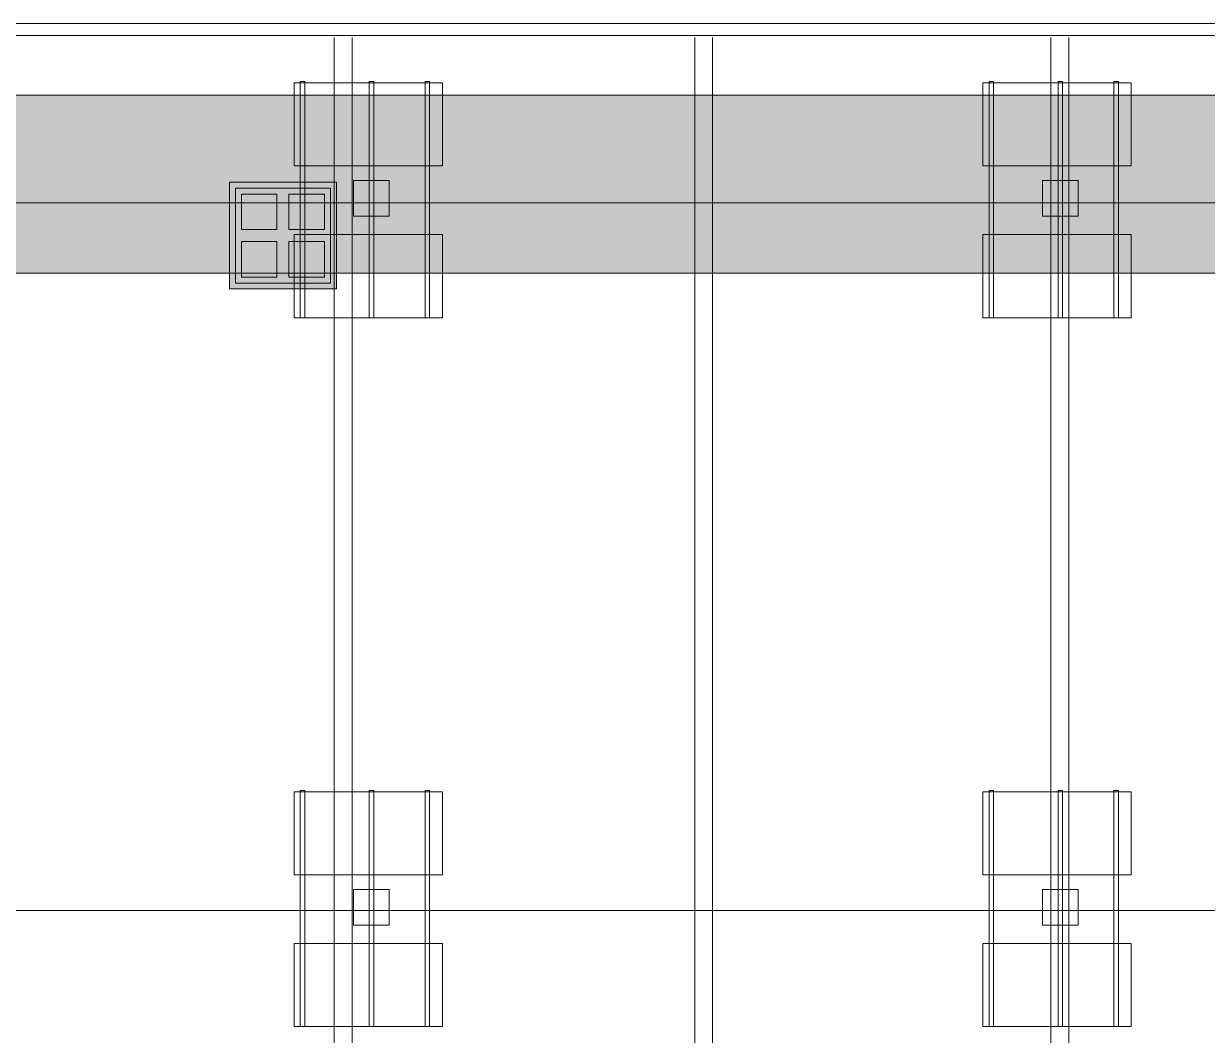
# Model space of a CAD drawing. Header units: inches. Extents: x -10671 to 1761, y -674 to 7170.
# Drawn here: x -8745.6 to -8346.8, y 3639.2 to 3980.3 of the extents above; entities that cross this region are included whole.
import ezdxf

# ---------------------------------------------------------------- set-up
doc = ezdxf.new("R2010")
doc.units = ezdxf.units.IN
doc.header["$LTSCALE"] = 19.2
doc.header["$MEASUREMENT"] = 0
for name, color, linetype, lineweight, true_color in [('DWG-bldg-utility box', 3, 'Continuous', 18, 0x00ff00), ('Venue-Airwall Closed', 7, 'Continuous', 5, 0x000000), ('Venue-NO HANG ZONE', 7, 'Continuous', 15, 0xdd0000), ('Venue-Rigging Steel-High', 7, 'Continuous', 5, 0x800000)]:
    doc.layers.add(name, color=color, linetype=linetype, lineweight=lineweight, true_color=true_color)
for name, color, linetype, lineweight in [('Venue-Ceiling-Lights', 7, 'Continuous', 5), ('Venue-Ceiling-Lights Circuits', 7, 'Continuous', 5), ('Venue-Floor Pockets', 7, 'Continuous', 5)]:
    doc.layers.add(name, color=color, linetype=linetype, lineweight=lineweight)

# ---------------------------------------------------------------- blocks, each defined once
blk = doc.blocks.new('FLOORBOX')
at = {"layer": 'Venue-Floor Pockets', "linetype": 'Continuous', "lineweight": 0, "true_color": 0xaaaaaa}
blk.add_hatch(color=253, dxfattribs=at).paths.add_polyline_path([(-18, 18), (18, 18), (18, -18), (-18, -18)])
at = {"layer": 'Venue-Floor Pockets', "linetype": 'Continuous', "lineweight": 0, "true_color": 0xbbbbbb}
blk.add_hatch(color=9, dxfattribs=at).paths.add_polyline_path([(-16, 16), (16, 16), (16, -16), (-16, -16)])
at = {"layer": 'Venue-Floor Pockets', "linetype": 'Continuous', "lineweight": 0, "true_color": 0xdddddd}
for points in [[(-14, 14), (-2, 14), (-2, 2), (-14, 2)], [(2, 14), (14, 14), (14, 2), (2, 2)], [(-14, -2), (-2, -2), (-2, -14), (-14, -14)], [(2, -2), (14, -2), (14, -14), (2, -14)]]:
    blk.add_hatch(color=254, dxfattribs=at).paths.add_polyline_path(points)
at = {"layer": 'Venue-Floor Pockets', "color": 7, "linetype": 'Continuous', "lineweight": 5, "flags": 128}
for points in [[(-18, 18), (18, 18), (18, -18), (-18, -18)], [(-16, 16), (16, 16), (16, -16), (-16, -16)], [(-14, 14), (-2, 14), (-2, 2), (-14, 2)], [(2, 14), (14, 14), (14, 2), (2, 2)], [(-14, -2), (-2, -2), (-2, -14), (-14, -14)], [(2, -2), (14, -2), (14, -14), (2, -14)]]:
    blk.add_lwpolyline(points, close=True, dxfattribs=at)
blk = doc.blocks.new('Group-221-1')
at = {"layer": 'Venue-Ceiling-Lights', "color": 7, "linetype": 'Continuous', "lineweight": 5}
for points in [[(-8654.49, 3881.17, 355.98), (-8654.49, 3881.17, 359.98), (-8654.49, 3909.17, 359.98), (-8654.49, 3909.17, 355.98)], [(-8654.49, 3909.17, 355.98), (-8654.49, 3909.17, 359.98), (-8604.49, 3909.17, 359.98), (-8604.49, 3909.17, 355.98)], [(-8604.49, 3909.17, 359.98), (-8654.49, 3909.17, 359.98), (-8654.49, 3881.17, 359.98), (-8604.49, 3881.17, 359.98)], [(-8604.49, 3881.17, 355.98), (-8654.49, 3881.17, 355.98), (-8654.49, 3909.17, 355.98), (-8604.49, 3909.17, 355.98)], [(-8604.49, 3909.17, 355.98), (-8604.49, 3909.17, 359.98), (-8604.49, 3881.17, 359.98), (-8604.49, 3881.17, 355.98)], [(-8604.49, 3881.17, 355.98), (-8604.49, 3881.17, 359.98), (-8654.49, 3881.17, 359.98), (-8654.49, 3881.17, 355.98)]]:
    blk.add_3dface(points, dxfattribs=at)
blk = doc.blocks.new('Group-222-1')
at = {"layer": 'Venue-Ceiling-Lights', "color": 7, "linetype": 'Continuous', "lineweight": 5}
for points in [[(-8610.34, 3881.17, 360.05), (-8610.34, 3881.17, 361.05), (-8610.34, 3960.76, 361.05), (-8610.34, 3960.76, 360.05)], [(-8610.34, 3960.76, 360.05), (-8610.34, 3960.76, 361.05), (-8608.84, 3960.76, 361.05), (-8608.84, 3960.76, 360.05)], [(-8608.84, 3960.76, 361.05), (-8610.34, 3960.76, 361.05), (-8610.34, 3881.17, 361.05), (-8608.84, 3881.17, 361.05)], [(-8608.84, 3881.17, 360.05), (-8610.34, 3881.17, 360.05), (-8610.34, 3960.76, 360.05), (-8608.84, 3960.76, 360.05)], [(-8608.84, 3960.76, 360.05), (-8608.84, 3960.76, 361.05), (-8608.84, 3881.17, 361.05), (-8608.84, 3881.17, 360.05)], [(-8608.84, 3881.17, 360.05), (-8608.84, 3881.17, 361.05), (-8610.34, 3881.17, 361.05), (-8610.34, 3881.17, 360.05)]]:
    blk.add_3dface(points, dxfattribs=at)
blk = doc.blocks.new('Group-223-1')
at = {"layer": 'Venue-Ceiling-Lights', "color": 7, "linetype": 'Continuous', "lineweight": 5}
for points in [[(-8629.16, 3881.17, 360.05), (-8629.16, 3881.17, 361.05), (-8629.16, 3960.76, 361.05), (-8629.16, 3960.76, 360.05)], [(-8629.16, 3960.76, 360.05), (-8629.16, 3960.76, 361.05), (-8627.66, 3960.76, 361.05), (-8627.66, 3960.76, 360.05)], [(-8627.66, 3960.76, 361.05), (-8629.16, 3960.76, 361.05), (-8629.16, 3881.17, 361.05), (-8627.66, 3881.17, 361.05)], [(-8627.66, 3881.17, 360.05), (-8629.16, 3881.17, 360.05), (-8629.16, 3960.76, 360.05), (-8627.66, 3960.76, 360.05)], [(-8627.66, 3960.76, 360.05), (-8627.66, 3960.76, 361.05), (-8627.66, 3881.17, 361.05), (-8627.66, 3881.17, 360.05)], [(-8627.66, 3881.17, 360.05), (-8627.66, 3881.17, 361.05), (-8629.16, 3881.17, 361.05), (-8629.16, 3881.17, 360.05)]]:
    blk.add_3dface(points, dxfattribs=at)
blk = doc.blocks.new('Group-224-1')
at = {"layer": 'Venue-Ceiling-Lights', "color": 7, "linetype": 'Continuous', "lineweight": 5}
for points in [[(-8652.43, 3881.17, 360.05), (-8652.43, 3881.17, 361.05), (-8652.43, 3960.76, 361.05), (-8652.43, 3960.76, 360.05)], [(-8652.43, 3960.76, 360.05), (-8652.43, 3960.76, 361.05), (-8650.93, 3960.76, 361.05), (-8650.93, 3960.76, 360.05)], [(-8650.93, 3960.76, 361.05), (-8652.43, 3960.76, 361.05), (-8652.43, 3881.17, 361.05), (-8650.93, 3881.17, 361.05)], [(-8650.93, 3881.17, 360.05), (-8652.43, 3881.17, 360.05), (-8652.43, 3960.76, 360.05), (-8650.93, 3960.76, 360.05)], [(-8650.93, 3960.76, 360.05), (-8650.93, 3960.76, 361.05), (-8650.93, 3881.17, 361.05), (-8650.93, 3881.17, 360.05)], [(-8650.93, 3881.17, 360.05), (-8650.93, 3881.17, 361.05), (-8652.43, 3881.17, 361.05), (-8652.43, 3881.17, 360.05)]]:
    blk.add_3dface(points, dxfattribs=at)
blk = doc.blocks.new('Group-225-1')
at = {"layer": 'Venue-Ceiling-Lights', "color": 7, "linetype": 'Continuous', "lineweight": 5}
for points in [[(-8654.49, 3932.32, 355.98), (-8654.49, 3932.32, 359.98), (-8654.49, 3960.32, 359.98), (-8654.49, 3960.32, 355.98)], [(-8654.49, 3960.32, 355.98), (-8654.49, 3960.32, 359.98), (-8604.49, 3960.32, 359.98), (-8604.49, 3960.32, 355.98)], [(-8604.49, 3960.32, 359.98), (-8654.49, 3960.32, 359.98), (-8654.49, 3932.32, 359.98), (-8604.49, 3932.32, 359.98)], [(-8604.49, 3932.32, 355.98), (-8654.49, 3932.32, 355.98), (-8654.49, 3960.32, 355.98), (-8604.49, 3960.32, 355.98)], [(-8604.49, 3960.32, 355.98), (-8604.49, 3960.32, 359.98), (-8604.49, 3932.32, 359.98), (-8604.49, 3932.32, 355.98)], [(-8604.49, 3932.32, 355.98), (-8604.49, 3932.32, 359.98), (-8654.49, 3932.32, 359.98), (-8654.49, 3932.32, 355.98)]]:
    blk.add_3dface(points, dxfattribs=at)
blk = doc.blocks.new('Group-226-1')
at = {"layer": 'Venue-Ceiling-Lights', "color": 7, "linetype": 'Continuous', "lineweight": 5}
for points in [[(-8634.44, 3927.4, 350), (-8634.44, 3927.4, 356), (-8622.44, 3927.4, 356), (-8622.44, 3927.4, 350)], [(-8634.44, 3915.4, 350), (-8634.44, 3915.4, 356), (-8634.44, 3927.4, 356), (-8634.44, 3927.4, 350)], [(-8622.44, 3927.4, 356), (-8634.44, 3927.4, 356), (-8634.44, 3915.4, 356), (-8622.44, 3915.4, 356)], [(-8622.44, 3915.4, 350), (-8634.44, 3915.4, 350), (-8634.44, 3927.4, 350), (-8622.44, 3927.4, 350)], [(-8622.44, 3927.4, 350), (-8622.44, 3927.4, 356), (-8622.44, 3915.4, 356), (-8622.44, 3915.4, 350)], [(-8622.44, 3915.4, 350), (-8622.44, 3915.4, 356), (-8634.44, 3915.4, 356), (-8634.44, 3915.4, 350)]]:
    blk.add_3dface(points, dxfattribs=at)
blk = doc.blocks.new('Group-227-1')
at = {"layer": 'Venue-Ceiling-Lights', "color": 7}
for name in ['Group-224-1', 'Group-223-1', 'Group-222-1', 'Group-225-1', 'Group-221-1']:
    blk.add_blockref(name, (0, 0), dxfattribs=at)
at = {"layer": 'Venue-Ceiling-Lights', "color": 1, "true_color": 0xff0000}
blk.add_blockref('Group-226-1', (0, 0), dxfattribs=at)
blk = doc.blocks.new('Group-228-1')
at = {"layer": 'Venue-Ceiling-Lights', "color": 7, "linetype": 'Continuous', "lineweight": 5}
for points in [[(-8654.49, 3642.18, 355.98), (-8654.49, 3642.18, 359.98), (-8654.49, 3670.18, 359.98), (-8654.49, 3670.18, 355.98)], [(-8654.49, 3670.18, 355.98), (-8654.49, 3670.18, 359.98), (-8604.49, 3670.18, 359.98), (-8604.49, 3670.18, 355.98)], [(-8604.49, 3670.18, 359.98), (-8654.49, 3670.18, 359.98), (-8654.49, 3642.18, 359.98), (-8604.49, 3642.18, 359.98)], [(-8604.49, 3642.18, 355.98), (-8654.49, 3642.18, 355.98), (-8654.49, 3670.18, 355.98), (-8604.49, 3670.18, 355.98)], [(-8604.49, 3670.18, 355.98), (-8604.49, 3670.18, 359.98), (-8604.49, 3642.18, 359.98), (-8604.49, 3642.18, 355.98)], [(-8604.49, 3642.18, 355.98), (-8604.49, 3642.18, 359.98), (-8654.49, 3642.18, 359.98), (-8654.49, 3642.18, 355.98)]]:
    blk.add_3dface(points, dxfattribs=at)
blk = doc.blocks.new('Group-229-1')
at = {"layer": 'Venue-Ceiling-Lights', "color": 7, "linetype": 'Continuous', "lineweight": 5}
for points in [[(-8610.34, 3642.18, 360.05), (-8610.34, 3642.18, 361.05), (-8610.34, 3721.77, 361.05), (-8610.34, 3721.77, 360.05)], [(-8610.34, 3721.77, 360.05), (-8610.34, 3721.77, 361.05), (-8608.84, 3721.77, 361.05), (-8608.84, 3721.77, 360.05)], [(-8608.84, 3721.77, 361.05), (-8610.34, 3721.77, 361.05), (-8610.34, 3642.18, 361.05), (-8608.84, 3642.18, 361.05)], [(-8608.84, 3642.18, 360.05), (-8610.34, 3642.18, 360.05), (-8610.34, 3721.77, 360.05), (-8608.84, 3721.77, 360.05)], [(-8608.84, 3721.77, 360.05), (-8608.84, 3721.77, 361.05), (-8608.84, 3642.18, 361.05), (-8608.84, 3642.18, 360.05)], [(-8608.84, 3642.18, 360.05), (-8608.84, 3642.18, 361.05), (-8610.34, 3642.18, 361.05), (-8610.34, 3642.18, 360.05)]]:
    blk.add_3dface(points, dxfattribs=at)
blk = doc.blocks.new('Group-230-1')
at = {"layer": 'Venue-Ceiling-Lights', "color": 7, "linetype": 'Continuous', "lineweight": 5}
for points in [[(-8629.16, 3642.18, 360.05), (-8629.16, 3642.18, 361.05), (-8629.16, 3721.77, 361.05), (-8629.16, 3721.77, 360.05)], [(-8629.16, 3721.77, 360.05), (-8629.16, 3721.77, 361.05), (-8627.66, 3721.77, 361.05), (-8627.66, 3721.77, 360.05)], [(-8627.66, 3721.77, 361.05), (-8629.16, 3721.77, 361.05), (-8629.16, 3642.18, 361.05), (-8627.66, 3642.18, 361.05)], [(-8627.66, 3642.18, 360.05), (-8629.16, 3642.18, 360.05), (-8629.16, 3721.77, 360.05), (-8627.66, 3721.77, 360.05)], [(-8627.66, 3721.77, 360.05), (-8627.66, 3721.77, 361.05), (-8627.66, 3642.18, 361.05), (-8627.66, 3642.18, 360.05)], [(-8627.66, 3642.18, 360.05), (-8627.66, 3642.18, 361.05), (-8629.16, 3642.18, 361.05), (-8629.16, 3642.18, 360.05)]]:
    blk.add_3dface(points, dxfattribs=at)
blk = doc.blocks.new('Group-231-1')
at = {"layer": 'Venue-Ceiling-Lights', "color": 7, "linetype": 'Continuous', "lineweight": 5}
for points in [[(-8652.43, 3642.18, 360.05), (-8652.43, 3642.18, 361.05), (-8652.43, 3721.77, 361.05), (-8652.43, 3721.77, 360.05)], [(-8652.43, 3721.77, 360.05), (-8652.43, 3721.77, 361.05), (-8650.93, 3721.77, 361.05), (-8650.93, 3721.77, 360.05)], [(-8650.93, 3721.77, 361.05), (-8652.43, 3721.77, 361.05), (-8652.43, 3642.18, 361.05), (-8650.93, 3642.18, 361.05)], [(-8650.93, 3642.18, 360.05), (-8652.43, 3642.18, 360.05), (-8652.43, 3721.77, 360.05), (-8650.93, 3721.77, 360.05)], [(-8650.93, 3721.77, 360.05), (-8650.93, 3721.77, 361.05), (-8650.93, 3642.18, 361.05), (-8650.93, 3642.18, 360.05)], [(-8650.93, 3642.18, 360.05), (-8650.93, 3642.18, 361.05), (-8652.43, 3642.18, 361.05), (-8652.43, 3642.18, 360.05)]]:
    blk.add_3dface(points, dxfattribs=at)
blk = doc.blocks.new('Group-232-1')
at = {"layer": 'Venue-Ceiling-Lights', "color": 7, "linetype": 'Continuous', "lineweight": 5}
for points in [[(-8654.49, 3693.33, 355.98), (-8654.49, 3693.33, 359.98), (-8654.49, 3721.33, 359.98), (-8654.49, 3721.33, 355.98)], [(-8654.49, 3721.33, 355.98), (-8654.49, 3721.33, 359.98), (-8604.49, 3721.33, 359.98), (-8604.49, 3721.33, 355.98)], [(-8604.49, 3721.33, 359.98), (-8654.49, 3721.33, 359.98), (-8654.49, 3693.33, 359.98), (-8604.49, 3693.33, 359.98)], [(-8604.49, 3693.33, 355.98), (-8654.49, 3693.33, 355.98), (-8654.49, 3721.33, 355.98), (-8604.49, 3721.33, 355.98)], [(-8604.49, 3721.33, 355.98), (-8604.49, 3721.33, 359.98), (-8604.49, 3693.33, 359.98), (-8604.49, 3693.33, 355.98)], [(-8604.49, 3693.33, 355.98), (-8604.49, 3693.33, 359.98), (-8654.49, 3693.33, 359.98), (-8654.49, 3693.33, 355.98)]]:
    blk.add_3dface(points, dxfattribs=at)
blk = doc.blocks.new('Group-233-1')
at = {"layer": 'Venue-Ceiling-Lights', "color": 7, "linetype": 'Continuous', "lineweight": 5}
for points in [[(-8634.44, 3688.41, 350), (-8634.44, 3688.41, 356), (-8622.44, 3688.41, 356), (-8622.44, 3688.41, 350)], [(-8634.44, 3676.41, 350), (-8634.44, 3676.41, 356), (-8634.44, 3688.41, 356), (-8634.44, 3688.41, 350)], [(-8622.44, 3688.41, 356), (-8634.44, 3688.41, 356), (-8634.44, 3676.41, 356), (-8622.44, 3676.41, 356)], [(-8622.44, 3676.41, 350), (-8634.44, 3676.41, 350), (-8634.44, 3688.41, 350), (-8622.44, 3688.41, 350)], [(-8622.44, 3688.41, 350), (-8622.44, 3688.41, 356), (-8622.44, 3676.41, 356), (-8622.44, 3676.41, 350)], [(-8622.44, 3676.41, 350), (-8622.44, 3676.41, 356), (-8634.44, 3676.41, 356), (-8634.44, 3676.41, 350)]]:
    blk.add_3dface(points, dxfattribs=at)
blk = doc.blocks.new('Group-234-1')
at = {"layer": 'Venue-Ceiling-Lights', "color": 7}
for name in ['Group-232-1', 'Group-231-1', 'Group-230-1', 'Group-229-1', 'Group-228-1']:
    blk.add_blockref(name, (0, 0), dxfattribs=at)
at = {"layer": 'Venue-Ceiling-Lights', "color": 1, "true_color": 0xff0000}
blk.add_blockref('Group-233-1', (0, 0), dxfattribs=at)
blk = doc.blocks.new('Group-326-1')
at = {"layer": 'Venue-Ceiling-Lights', "color": 7, "linetype": 'Continuous', "lineweight": 5}
for points in [[(-8422.38, 3881.17, 355.98), (-8422.38, 3881.17, 359.98), (-8422.38, 3909.17, 359.98), (-8422.38, 3909.17, 355.98)], [(-8422.38, 3909.17, 355.98), (-8422.38, 3909.17, 359.98), (-8372.38, 3909.17, 359.98), (-8372.38, 3909.17, 355.98)], [(-8372.38, 3909.17, 359.98), (-8422.38, 3909.17, 359.98), (-8422.38, 3881.17, 359.98), (-8372.38, 3881.17, 359.98)], [(-8372.38, 3881.17, 355.98), (-8422.38, 3881.17, 355.98), (-8422.38, 3909.17, 355.98), (-8372.38, 3909.17, 355.98)], [(-8372.38, 3909.17, 355.98), (-8372.38, 3909.17, 359.98), (-8372.38, 3881.17, 359.98), (-8372.38, 3881.17, 355.98)], [(-8372.38, 3881.17, 355.98), (-8372.38, 3881.17, 359.98), (-8422.38, 3881.17, 359.98), (-8422.38, 3881.17, 355.98)]]:
    blk.add_3dface(points, dxfattribs=at)
blk = doc.blocks.new('Group-327-1')
at = {"layer": 'Venue-Ceiling-Lights', "color": 7, "linetype": 'Continuous', "lineweight": 5}
for points in [[(-8378.23, 3881.17, 360.05), (-8378.23, 3881.17, 361.05), (-8378.23, 3960.76, 361.05), (-8378.23, 3960.76, 360.05)], [(-8378.23, 3960.76, 360.05), (-8378.23, 3960.76, 361.05), (-8376.73, 3960.76, 361.05), (-8376.73, 3960.76, 360.05)], [(-8376.73, 3960.76, 361.05), (-8378.23, 3960.76, 361.05), (-8378.23, 3881.17, 361.05), (-8376.73, 3881.17, 361.05)], [(-8376.73, 3881.17, 360.05), (-8378.23, 3881.17, 360.05), (-8378.23, 3960.76, 360.05), (-8376.73, 3960.76, 360.05)], [(-8376.73, 3960.76, 360.05), (-8376.73, 3960.76, 361.05), (-8376.73, 3881.17, 361.05), (-8376.73, 3881.17, 360.05)], [(-8376.73, 3881.17, 360.05), (-8376.73, 3881.17, 361.05), (-8378.23, 3881.17, 361.05), (-8378.23, 3881.17, 360.05)]]:
    blk.add_3dface(points, dxfattribs=at)
blk = doc.blocks.new('Group-328-1')
at = {"layer": 'Venue-Ceiling-Lights', "color": 7, "linetype": 'Continuous', "lineweight": 5}
for points in [[(-8397.05, 3881.17, 360.05), (-8397.05, 3881.17, 361.05), (-8397.05, 3960.76, 361.05), (-8397.05, 3960.76, 360.05)], [(-8397.05, 3960.76, 360.05), (-8397.05, 3960.76, 361.05), (-8395.55, 3960.76, 361.05), (-8395.55, 3960.76, 360.05)], [(-8395.55, 3960.76, 361.05), (-8397.05, 3960.76, 361.05), (-8397.05, 3881.17, 361.05), (-8395.55, 3881.17, 361.05)], [(-8395.55, 3881.17, 360.05), (-8397.05, 3881.17, 360.05), (-8397.05, 3960.76, 360.05), (-8395.55, 3960.76, 360.05)], [(-8395.55, 3960.76, 360.05), (-8395.55, 3960.76, 361.05), (-8395.55, 3881.17, 361.05), (-8395.55, 3881.17, 360.05)], [(-8395.55, 3881.17, 360.05), (-8395.55, 3881.17, 361.05), (-8397.05, 3881.17, 361.05), (-8397.05, 3881.17, 360.05)]]:
    blk.add_3dface(points, dxfattribs=at)
blk = doc.blocks.new('Group-329-1')
at = {"layer": 'Venue-Ceiling-Lights', "color": 7, "linetype": 'Continuous', "lineweight": 5}
for points in [[(-8420.32, 3881.17, 360.05), (-8420.32, 3881.17, 361.05), (-8420.32, 3960.76, 361.05), (-8420.32, 3960.76, 360.05)], [(-8420.32, 3960.76, 360.05), (-8420.32, 3960.76, 361.05), (-8418.82, 3960.76, 361.05), (-8418.82, 3960.76, 360.05)], [(-8418.82, 3960.76, 361.05), (-8420.32, 3960.76, 361.05), (-8420.32, 3881.17, 361.05), (-8418.82, 3881.17, 361.05)], [(-8418.82, 3881.17, 360.05), (-8420.32, 3881.17, 360.05), (-8420.32, 3960.76, 360.05), (-8418.82, 3960.76, 360.05)], [(-8418.82, 3960.76, 360.05), (-8418.82, 3960.76, 361.05), (-8418.82, 3881.17, 361.05), (-8418.82, 3881.17, 360.05)], [(-8418.82, 3881.17, 360.05), (-8418.82, 3881.17, 361.05), (-8420.32, 3881.17, 361.05), (-8420.32, 3881.17, 360.05)]]:
    blk.add_3dface(points, dxfattribs=at)
blk = doc.blocks.new('Group-330-1')
at = {"layer": 'Venue-Ceiling-Lights', "color": 7, "linetype": 'Continuous', "lineweight": 5}
for points in [[(-8422.38, 3932.32, 355.98), (-8422.38, 3932.32, 359.98), (-8422.38, 3960.32, 359.98), (-8422.38, 3960.32, 355.98)], [(-8422.38, 3960.32, 355.98), (-8422.38, 3960.32, 359.98), (-8372.38, 3960.32, 359.98), (-8372.38, 3960.32, 355.98)], [(-8372.38, 3960.32, 359.98), (-8422.38, 3960.32, 359.98), (-8422.38, 3932.32, 359.98), (-8372.38, 3932.32, 359.98)], [(-8372.38, 3932.32, 355.98), (-8422.38, 3932.32, 355.98), (-8422.38, 3960.32, 355.98), (-8372.38, 3960.32, 355.98)], [(-8372.38, 3960.32, 355.98), (-8372.38, 3960.32, 359.98), (-8372.38, 3932.32, 359.98), (-8372.38, 3932.32, 355.98)], [(-8372.38, 3932.32, 355.98), (-8372.38, 3932.32, 359.98), (-8422.38, 3932.32, 359.98), (-8422.38, 3932.32, 355.98)]]:
    blk.add_3dface(points, dxfattribs=at)
blk = doc.blocks.new('Group-331-1')
at = {"layer": 'Venue-Ceiling-Lights', "color": 7, "linetype": 'Continuous', "lineweight": 5}
for points in [[(-8402.33, 3927.4, 350), (-8402.33, 3927.4, 356), (-8390.33, 3927.4, 356), (-8390.33, 3927.4, 350)], [(-8402.33, 3915.4, 350), (-8402.33, 3915.4, 356), (-8402.33, 3927.4, 356), (-8402.33, 3927.4, 350)], [(-8390.33, 3927.4, 356), (-8402.33, 3927.4, 356), (-8402.33, 3915.4, 356), (-8390.33, 3915.4, 356)], [(-8390.33, 3915.4, 350), (-8402.33, 3915.4, 350), (-8402.33, 3927.4, 350), (-8390.33, 3927.4, 350)], [(-8390.33, 3927.4, 350), (-8390.33, 3927.4, 356), (-8390.33, 3915.4, 356), (-8390.33, 3915.4, 350)], [(-8390.33, 3915.4, 350), (-8390.33, 3915.4, 356), (-8402.33, 3915.4, 356), (-8402.33, 3915.4, 350)]]:
    blk.add_3dface(points, dxfattribs=at)
blk = doc.blocks.new('Group-332-1')
at = {"layer": 'Venue-Ceiling-Lights', "color": 7}
for name in ['Group-329-1', 'Group-328-1', 'Group-327-1', 'Group-330-1', 'Group-326-1']:
    blk.add_blockref(name, (0, 0), dxfattribs=at)
at = {"layer": 'Venue-Ceiling-Lights', "color": 1, "true_color": 0xff0000}
blk.add_blockref('Group-331-1', (0, 0), dxfattribs=at)
blk = doc.blocks.new('Group-333-1')
at = {"layer": 'Venue-Ceiling-Lights', "color": 7, "linetype": 'Continuous', "lineweight": 5}
for points in [[(-8422.38, 3642.18, 355.98), (-8422.38, 3642.18, 359.98), (-8422.38, 3670.18, 359.98), (-8422.38, 3670.18, 355.98)], [(-8422.38, 3670.18, 355.98), (-8422.38, 3670.18, 359.98), (-8372.38, 3670.18, 359.98), (-8372.38, 3670.18, 355.98)], [(-8372.38, 3670.18, 359.98), (-8422.38, 3670.18, 359.98), (-8422.38, 3642.18, 359.98), (-8372.38, 3642.18, 359.98)], [(-8372.38, 3642.18, 355.98), (-8422.38, 3642.18, 355.98), (-8422.38, 3670.18, 355.98), (-8372.38, 3670.18, 355.98)], [(-8372.38, 3670.18, 355.98), (-8372.38, 3670.18, 359.98), (-8372.38, 3642.18, 359.98), (-8372.38, 3642.18, 355.98)], [(-8372.38, 3642.18, 355.98), (-8372.38, 3642.18, 359.98), (-8422.38, 3642.18, 359.98), (-8422.38, 3642.18, 355.98)]]:
    blk.add_3dface(points, dxfattribs=at)
blk = doc.blocks.new('Group-334-1')
at = {"layer": 'Venue-Ceiling-Lights', "color": 7, "linetype": 'Continuous', "lineweight": 5}
for points in [[(-8378.23, 3642.18, 360.05), (-8378.23, 3642.18, 361.05), (-8378.23, 3721.77, 361.05), (-8378.23, 3721.77, 360.05)], [(-8378.23, 3721.77, 360.05), (-8378.23, 3721.77, 361.05), (-8376.73, 3721.77, 361.05), (-8376.73, 3721.77, 360.05)], [(-8376.73, 3721.77, 361.05), (-8378.23, 3721.77, 361.05), (-8378.23, 3642.18, 361.05), (-8376.73, 3642.18, 361.05)], [(-8376.73, 3642.18, 360.05), (-8378.23, 3642.18, 360.05), (-8378.23, 3721.77, 360.05), (-8376.73, 3721.77, 360.05)], [(-8376.73, 3721.77, 360.05), (-8376.73, 3721.77, 361.05), (-8376.73, 3642.18, 361.05), (-8376.73, 3642.18, 360.05)], [(-8376.73, 3642.18, 360.05), (-8376.73, 3642.18, 361.05), (-8378.23, 3642.18, 361.05), (-8378.23, 3642.18, 360.05)]]:
    blk.add_3dface(points, dxfattribs=at)
blk = doc.blocks.new('Group-335-1')
at = {"layer": 'Venue-Ceiling-Lights', "color": 7, "linetype": 'Continuous', "lineweight": 5}
for points in [[(-8397.05, 3642.18, 360.05), (-8397.05, 3642.18, 361.05), (-8397.05, 3721.77, 361.05), (-8397.05, 3721.77, 360.05)], [(-8397.05, 3721.77, 360.05), (-8397.05, 3721.77, 361.05), (-8395.55, 3721.77, 361.05), (-8395.55, 3721.77, 360.05)], [(-8395.55, 3721.77, 361.05), (-8397.05, 3721.77, 361.05), (-8397.05, 3642.18, 361.05), (-8395.55, 3642.18, 361.05)], [(-8395.55, 3642.18, 360.05), (-8397.05, 3642.18, 360.05), (-8397.05, 3721.77, 360.05), (-8395.55, 3721.77, 360.05)], [(-8395.55, 3721.77, 360.05), (-8395.55, 3721.77, 361.05), (-8395.55, 3642.18, 361.05), (-8395.55, 3642.18, 360.05)], [(-8395.55, 3642.18, 360.05), (-8395.55, 3642.18, 361.05), (-8397.05, 3642.18, 361.05), (-8397.05, 3642.18, 360.05)]]:
    blk.add_3dface(points, dxfattribs=at)
blk = doc.blocks.new('Group-336-1')
at = {"layer": 'Venue-Ceiling-Lights', "color": 7, "linetype": 'Continuous', "lineweight": 5}
for points in [[(-8420.32, 3642.18, 360.05), (-8420.32, 3642.18, 361.05), (-8420.32, 3721.77, 361.05), (-8420.32, 3721.77, 360.05)], [(-8420.32, 3721.77, 360.05), (-8420.32, 3721.77, 361.05), (-8418.82, 3721.77, 361.05), (-8418.82, 3721.77, 360.05)], [(-8418.82, 3721.77, 361.05), (-8420.32, 3721.77, 361.05), (-8420.32, 3642.18, 361.05), (-8418.82, 3642.18, 361.05)], [(-8418.82, 3642.18, 360.05), (-8420.32, 3642.18, 360.05), (-8420.32, 3721.77, 360.05), (-8418.82, 3721.77, 360.05)], [(-8418.82, 3721.77, 360.05), (-8418.82, 3721.77, 361.05), (-8418.82, 3642.18, 361.05), (-8418.82, 3642.18, 360.05)], [(-8418.82, 3642.18, 360.05), (-8418.82, 3642.18, 361.05), (-8420.32, 3642.18, 361.05), (-8420.32, 3642.18, 360.05)]]:
    blk.add_3dface(points, dxfattribs=at)
blk = doc.blocks.new('Group-337-1')
at = {"layer": 'Venue-Ceiling-Lights', "color": 7, "linetype": 'Continuous', "lineweight": 5}
for points in [[(-8422.38, 3693.33, 355.98), (-8422.38, 3693.33, 359.98), (-8422.38, 3721.33, 359.98), (-8422.38, 3721.33, 355.98)], [(-8422.38, 3721.33, 355.98), (-8422.38, 3721.33, 359.98), (-8372.38, 3721.33, 359.98), (-8372.38, 3721.33, 355.98)], [(-8372.38, 3721.33, 359.98), (-8422.38, 3721.33, 359.98), (-8422.38, 3693.33, 359.98), (-8372.38, 3693.33, 359.98)], [(-8372.38, 3693.33, 355.98), (-8422.38, 3693.33, 355.98), (-8422.38, 3721.33, 355.98), (-8372.38, 3721.33, 355.98)], [(-8372.38, 3721.33, 355.98), (-8372.38, 3721.33, 359.98), (-8372.38, 3693.33, 359.98), (-8372.38, 3693.33, 355.98)], [(-8372.38, 3693.33, 355.98), (-8372.38, 3693.33, 359.98), (-8422.38, 3693.33, 359.98), (-8422.38, 3693.33, 355.98)]]:
    blk.add_3dface(points, dxfattribs=at)
blk = doc.blocks.new('Group-338-1')
at = {"layer": 'Venue-Ceiling-Lights', "color": 7, "linetype": 'Continuous', "lineweight": 5}
for points in [[(-8402.33, 3688.41, 350), (-8402.33, 3688.41, 356), (-8390.33, 3688.41, 356), (-8390.33, 3688.41, 350)], [(-8402.33, 3676.41, 350), (-8402.33, 3676.41, 356), (-8402.33, 3688.41, 356), (-8402.33, 3688.41, 350)], [(-8390.33, 3688.41, 356), (-8402.33, 3688.41, 356), (-8402.33, 3676.41, 356), (-8390.33, 3676.41, 356)], [(-8390.33, 3676.41, 350), (-8402.33, 3676.41, 350), (-8402.33, 3688.41, 350), (-8390.33, 3688.41, 350)], [(-8390.33, 3688.41, 350), (-8390.33, 3688.41, 356), (-8390.33, 3676.41, 356), (-8390.33, 3676.41, 350)], [(-8390.33, 3676.41, 350), (-8390.33, 3676.41, 356), (-8402.33, 3676.41, 356), (-8402.33, 3676.41, 350)]]:
    blk.add_3dface(points, dxfattribs=at)
blk = doc.blocks.new('Group-339-1')
at = {"layer": 'Venue-Ceiling-Lights', "color": 7}
for name in ['Group-337-1', 'Group-336-1', 'Group-335-1', 'Group-334-1', 'Group-333-1']:
    blk.add_blockref(name, (0, 0), dxfattribs=at)
at = {"layer": 'Venue-Ceiling-Lights', "color": 1, "true_color": 0xff0000}
blk.add_blockref('Group-338-1', (0, 0), dxfattribs=at)

msp = doc.modelspace()

# ---------------------------------------------------------------- hatches: boundary and pattern name
at = {"layer": 'Venue-NO HANG ZONE', "linetype": 'Continuous', "lineweight": 0}
msp.add_hatch(color=7, dxfattribs=at).paths.add_polyline_path([(-9358.09, 3896.21), (-9358.09, 3956.21), (-7564.09, 3956.21), (-7564.09, 3896.21)])

# ---------------------------------------------------------------- linework, layer by layer
at = {"layer": 'Venue-Airwall Closed'}
for p, q in [((-9362.26, 3980.29), (-7594.26, 3980.29)), ((-9362.26, 3976.29), (-7594.26, 3976.29))]:
    msp.add_line(p, q, dxfattribs=at)
at = {"layer": 'Venue-Ceiling-Lights Circuits', "color": 7, "linetype": 'Continuous', "lineweight": 5}
for p, q in [((-9940.79, 3919.87), (-5992.09, 3919.87)), ((-9940.79, 3681.3), (-6227.6, 3681.3))]:
    msp.add_line(p, q, dxfattribs=at)
at = {"layer": 'Venue-NO HANG ZONE', "flags": 128}
msp.add_lwpolyline([(-9358.09, 3896.21), (-9358.09, 3956.21), (-7564.09, 3956.21), (-7564.09, 3896.21)], close=True, dxfattribs=at)
at = {"layer": 'Venue-Rigging Steel-High'}
for p, q in [((-8640.98, 397.51), (-8640.98, 3975.62)), ((-8634.98, 397.51), (-8634.98, 3975.62)), ((-8519.47, 259.52), (-8519.47, 3975.62)), ((-8513.47, 259.52), (-8513.47, 3975.62)), ((-8399.49, 259.52), (-8399.49, 3975.62)), ((-8393.49, 259.52), (-8393.49, 3975.62))]:
    msp.add_line(p, q, dxfattribs=at)

# ---------------------------------------------------------------- block references
at = {"layer": 'DWG-bldg-utility box', "rotation": 90}
msp.add_blockref('FLOORBOX', (-8658.26, 3908.85), dxfattribs=at)
at = {"layer": 'Venue-Ceiling-Lights', "color": 7}
for name in ['Group-227-1', 'Group-332-1', 'Group-234-1', 'Group-339-1']:
    msp.add_blockref(name, (0, 0), dxfattribs=at)

doc.saveas('drawing.dxf')
